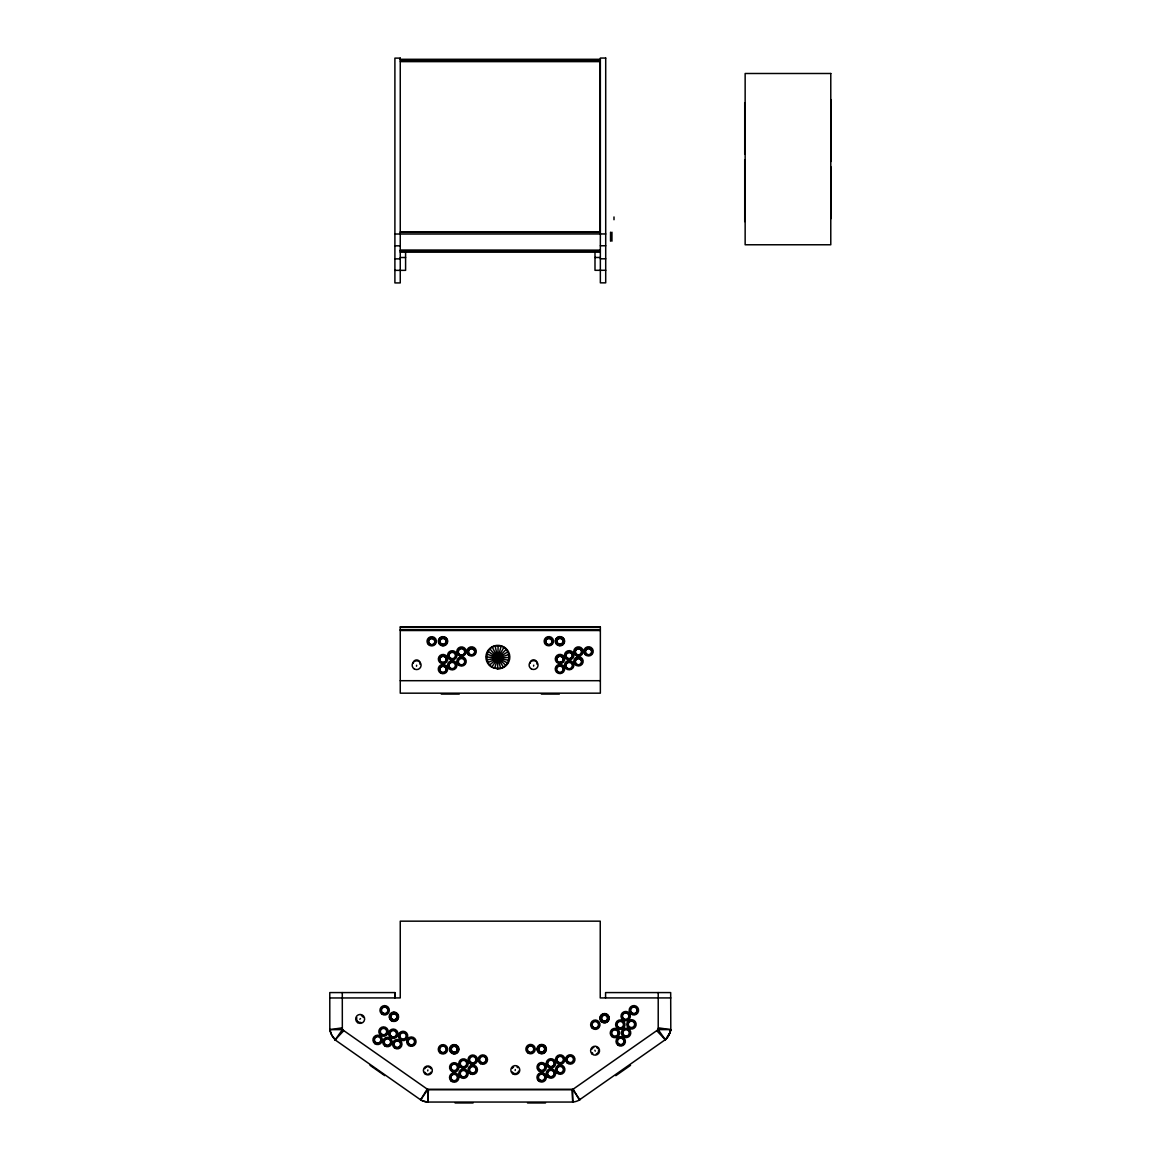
<?xml version="1.0" encoding="UTF-8"?>
<svg xmlns="http://www.w3.org/2000/svg" width="1161" height="1161" viewBox="0 0 1161 1161"><rect width="100%" height="100%" fill="white"/><g stroke="black" fill="none" stroke-linecap="round" stroke-linejoin="round"><path stroke-width="1.5" d="M498.113 645.864L497.634 668.359C482.976 668.678 483.498 644.921 498.113 645.864C512.77 645.545 512.248 669.316 497.634 668.359M421.138 1098.988L420.645 1099.859A16.036 16.036 0 0 0 427.829 1102.065L428.438 1089.628A3.585 3.585 0 0 1 427.088 1089.221L420.645 1099.859L335.108 1039.879L343.54 1030.953A6.835 6.835 0 0 1 341.929 1027.891L329.782 1029.647L331.77 1035.191L335.311 1039.835A19.084 19.084 0 0 1 329.811 1029.705L329.782 992.582L394.9 992.582L394.9 997.923L394.871 992.582M427.829 1102.065L427.901 1101.063M670.507 1030.576L670.695 1029.618L658.577 1027.862A6.835 6.835 0 0 1 656.981 1030.924L665.384 1039.864L669.984 1032.448L670.797 1029.691L670.681 992.582L605.578 992.582L605.578 997.923M427.727 1070.921L427.858 1069.934M515.179 1070.529L515.31 1069.542M416.494 666.211L416.625 665.238M533.581 666.109L533.712 665.151M335.166 1039.922L342.335 1029.691L342.292 992.582M670.347 1029.589L658.214 1029.618L572.736 1089.468L427.858 1089.468L420.688 1099.801A16.036 16.036 0 0 0 427.872 1101.92M578.773 1100.323L666.051 1039.153A19.084 19.084 0 0 0 670.71 1029.633M335.152 1039.864L334.571 1039.066M359.779 1019.242L360.549 1018.603M615.794 1075.667L630.525 1065.348M579.324 1100.018L573.229 1089.192A3.585 3.585 0 0 1 571.894 1089.628L572.736 1102.05L427.858 1102.05L427.858 1089.555L342.379 1029.618L329.782 1029.647L330.13 1030.62M594.896 1050.212L595.245 1051.155M530.562 1052.838L531.52 1052.708M472.745 1063.432L473.703 1063.302M482.816 1063.331L483.789 1063.2M472.759 1073.475L473.717 1073.359M560.197 1063.273L561.155 1063.142M570.269 1063.171L571.241 1063.041M463.457 1077.379L464.429 1077.263M550.909 1077.234L551.867 1077.103M452.253 658.984L453.211 658.853M443.009 662.742L443.981 662.612M461.527 665.093L462.484 664.977M559.965 662.641L560.923 662.525M578.468 665.006L579.441 664.876M400.385 59.342L600.164 59.342L600.164 231.852L400.385 231.852M400.385 59.704L600.164 59.704M400.342 59.835L600.164 59.835M400.342 61.62L600.164 61.62M400.255 232.331L600.353 232.331M605.708 233.956L394.9 234.029M394.9 245.827L400.255 245.827M600.353 245.755L605.708 245.755M400.255 250.196L600.353 250.297M400.255 250.587L600.353 250.587M400.255 251.023L600.353 251.023M400.255 252.184L600.353 252.184M400.255 257.51L405.595 257.51M594.998 257.481L600.353 257.481M394.9 258.874L400.255 258.874M600.353 258.801L605.708 258.801M394.9 270.353L405.595 270.353L405.595 250.718M605.708 270.281L594.998 270.324L594.998 250.703M400.255 626.984L600.353 626.984L600.353 693.175L400.255 693.175L400.255 626.984L600.353 627.027M400.255 629.581L600.353 629.596M400.255 630.525L600.353 630.525M400.255 680.694L600.353 680.694M441.282 694.075L459.263 694.075M541.36 694.075L559.341 694.075M329.782 997.967L400.255 997.923L400.255 921.166L600.237 921.166L600.237 997.923L670.797 997.923M427.858 1089.555L572.736 1089.555L579.905 1099.699A16.036 16.036 0 0 1 572.736 1102.05L572.634 1101.049M455.083 1102.95L473.078 1102.95M527.529 1102.95L545.51 1102.95M370.025 1065.334L384.755 1075.637M664.571 1039.124L665.268 1039.821A19.084 19.084 0 0 0 670.579 1030.649M665.384 1039.85L658.214 1029.618L658.214 992.582M579.354 1098.828L579.876 1099.699M831.218 99.643L831.218 161.437M831.218 167.111L831.218 218.529M744.723 102.705L744.723 154.108M744.723 159.797L744.723 221.591M613.995 216.947L613.995 219.734M611.949 232.185L611.949 241.183M610.541 232.185L610.541 241.183M572.736 1089.555L572.736 1102.05M430.891 1072.183A3.498 3.498 0 0 1 430.339 1072.909M429.614 1073.461A3.498 3.498 0 0 1 428.757 1073.809M426.958 1073.809A3.498 3.498 0 0 1 426.116 1073.461M425.39 1072.909A3.498 3.498 0 0 1 424.824 1072.183M424.824 1068.686A3.498 3.498 0 0 1 425.39 1067.96M426.116 1067.409A3.498 3.498 0 0 1 426.958 1067.061M428.757 1067.061A3.498 3.498 0 0 1 429.614 1067.409M430.339 1067.96A3.498 3.498 0 0 1 430.891 1068.686M598.249 1052.156A3.498 3.498 0 0 1 596.275 1053.97M592.821 1053.361A3.498 3.498 0 0 1 592.212 1052.679M591.907 1049.196A3.498 3.498 0 0 1 592.4 1048.427M593.068 1047.817A3.498 3.498 0 0 1 593.881 1047.396M596.551 1047.512A3.498 3.498 0 0 1 597.944 1048.673M598.554 1050.371A3.498 3.498 0 0 1 598.51 1051.285M518.691 1071.066A3.498 3.498 0 0 1 513.554 1073.199M512.828 1072.633A3.498 3.498 0 0 1 512.277 1071.922M512.277 1068.425A3.498 3.498 0 0 1 513.554 1067.133M517.051 1067.133A3.498 3.498 0 0 1 517.777 1067.699M360.766 1022.362A3.498 3.498 0 0 1 358.967 1022.202M358.154 1021.782A3.498 3.498 0 0 1 357.486 1021.172M356.993 1020.388A3.498 3.498 0 0 1 356.717 1019.518M356.674 1018.618A3.498 3.498 0 0 1 356.877 1017.718M361.361 1015.643A3.498 3.498 0 0 1 363.335 1017.442M501.059 646.314A18.242 0.885 -74 0 1 494.688 667.909M503.787 647.49A18.242 1.64 -59.2 0 1 491.959 666.733M506.123 649.333A18.242 2.278 -44.2 0 1 489.623 664.89M507.879 651.698A18.242 2.772 -29.1 0 1 487.867 662.525M508.968 654.441A18.242 3.062 -14 0 1 486.778 659.782M509.287 657.358A18.242 3.164 1.2 0 1 486.459 656.865M508.837 660.261A18.242 3.033 16.5 0 1 486.909 653.962M507.633 662.946A18.242 2.699 31.6 0 1 488.113 651.277M505.775 665.238A18.242 2.191 46.7 0 1 489.971 648.984M503.366 666.965A18.242 1.524 61.6 0 1 492.38 647.257M500.594 668.039A18.242 0.755 76.4 0 1 495.152 646.184M559.138 662.249A3.178 3.135 0 0 1 556.975 658.156A3.178 3.135 0 0 1 561.314 656.386A3.178 3.135 0 0 1 562.722 660.783M562.214 661.436A3.178 3.135 0 0 1 559.965 662.35M577.656 664.6A3.178 3.135 0 0 1 575.479 660.507A3.178 3.135 0 0 1 579.818 658.737A3.178 3.135 0 0 1 581.226 663.134M580.718 663.787A3.178 3.135 0 0 1 578.468 664.702M576.219 653.904A3.178 3.135 0 0 1 577.38 648.752A3.178 3.135 0 0 1 581.632 651.974A3.178 3.135 0 0 1 576.872 654.412M530.084 663.279A3.498 3.439 0 0 1 534.031 659.854A3.498 3.439 0 0 1 536.948 664.165M469.334 653.875A3.178 3.135 0 0 1 470.495 648.709A3.178 3.135 0 0 1 474.762 651.931A3.178 3.135 0 0 1 470.002 654.369M413.127 663.381A3.498 3.439 0 0 1 417.089 659.97A3.498 3.439 0 0 1 420.006 664.281M400.255 58.123L394.9 58.123L394.9 282.921L400.255 282.921L400.255 58.123M605.708 58.05L600.353 58.05L600.353 282.849L605.708 282.849L605.708 58.05M830.783 73.491L745.144 73.491L745.144 244.768L830.783 244.768L830.783 73.491M497.619 668.896L491.611 667.14L489.231 665.268A11.973 11.784 0 0 1 492.119 646.779A11.973 11.784 0 0 1 509.49 654.311A11.973 11.784 0 0 1 497.619 668.896M439.627 1052.621A4.688 4.688 0 0 0 447.478 1050.531A4.688 4.688 0 0 0 441.731 1044.784A4.688 4.688 0 0 0 439.627 1052.621M440.309 1051.939A3.73 3.73 0 0 0 446.535 1050.27A3.73 3.73 0 0 0 441.978 1045.713A3.73 3.73 0 0 0 440.309 1051.939M441.354 1052.069A3.178 3.178 0 0 0 446.129 1049.312A3.178 3.178 0 0 0 441.354 1046.554A3.178 3.178 0 0 0 441.354 1052.069M452.659 1052.026A3.178 3.178 0 0 0 457.434 1049.268A3.178 3.178 0 0 0 452.659 1046.511A3.178 3.178 0 0 0 452.659 1052.026M452.239 1052.751A4.02 4.02 0 0 0 458.276 1049.268A4.02 4.02 0 0 0 452.239 1045.785A4.02 4.02 0 0 0 452.239 1052.751M452.761 1051.837A2.961 2.961 0 0 0 457.216 1049.268A2.961 2.961 0 0 0 452.761 1046.7A2.961 2.961 0 0 0 452.761 1051.837M452.064 1053.056A4.368 4.368 0 0 0 458.624 1049.268A4.368 4.368 0 0 0 452.064 1045.48A4.368 4.368 0 0 0 452.064 1053.056M451.905 1053.332A4.688 4.688 0 0 0 458.943 1049.268A4.688 4.688 0 0 0 451.905 1045.205A4.688 4.688 0 0 0 451.905 1053.332M461.207 1075.913A3.178 3.178 0 0 0 466.533 1074.491A3.178 3.178 0 0 0 462.629 1070.587A3.178 3.178 0 0 0 461.207 1075.913M461.599 1076.886A3.73 3.73 0 0 0 467.186 1073.664A3.73 3.73 0 0 0 461.599 1070.442A3.73 3.73 0 0 0 461.599 1076.886M460.148 1076.973A4.688 4.688 0 0 0 467.999 1074.883A4.688 4.688 0 0 0 462.252 1069.136A4.688 4.688 0 0 0 460.148 1076.973M481.235 1062.359A3.178 3.178 0 0 0 486.009 1059.601A3.178 3.178 0 0 0 481.235 1056.844A3.178 3.178 0 0 0 481.235 1062.359M480.19 1062.228A3.73 3.73 0 0 0 486.415 1060.559A3.73 3.73 0 0 0 481.859 1056.002A3.73 3.73 0 0 0 480.19 1062.228M480.48 1063.665A4.688 4.688 0 0 0 487.518 1059.601A4.688 4.688 0 0 0 480.48 1055.538A4.688 4.688 0 0 0 480.48 1063.665M471.163 1072.517A3.178 3.178 0 0 0 475.937 1069.76A3.178 3.178 0 0 0 471.163 1067.003A3.178 3.178 0 0 0 471.163 1072.517M470.887 1072.982A3.73 3.73 0 0 0 476.474 1069.76A3.73 3.73 0 0 0 470.887 1066.524A3.73 3.73 0 0 0 470.887 1072.982M470.408 1073.823A4.688 4.688 0 0 0 477.447 1069.76A4.688 4.688 0 0 0 470.408 1065.696A4.688 4.688 0 0 0 470.408 1073.823M471.148 1062.46A3.178 3.178 0 0 0 475.923 1059.703A3.178 3.178 0 0 0 471.148 1056.945A3.178 3.178 0 0 0 471.148 1062.46M470.887 1062.939A3.73 3.73 0 0 0 476.474 1059.703A3.73 3.73 0 0 0 470.887 1056.481A3.73 3.73 0 0 0 470.887 1062.939M470.394 1063.766A4.688 4.688 0 0 0 477.432 1059.703A4.688 4.688 0 0 0 470.394 1055.639A4.688 4.688 0 0 0 470.394 1063.766M451.992 1069.615A3.178 3.178 0 0 0 457.318 1068.178A3.178 3.178 0 0 0 453.429 1064.289A3.178 3.178 0 0 0 451.992 1069.615M451.614 1069.992A3.73 3.73 0 0 0 457.84 1068.323A3.73 3.73 0 0 0 453.283 1063.766A3.73 3.73 0 0 0 451.614 1069.992M451.905 1071.429A4.688 4.688 0 0 0 458.943 1067.365A4.688 4.688 0 0 0 451.905 1063.302A4.688 4.688 0 0 0 451.905 1071.429M451.948 1079.774A3.178 3.178 0 0 0 457.274 1078.351A3.178 3.178 0 0 0 453.37 1074.447A3.178 3.178 0 0 0 451.948 1079.774M451.556 1080.151A3.73 3.73 0 0 0 457.797 1078.482A3.73 3.73 0 0 0 453.24 1073.925A3.73 3.73 0 0 0 451.556 1080.151M450.874 1080.847A4.688 4.688 0 0 0 458.726 1078.743A4.688 4.688 0 0 0 452.979 1072.996A4.688 4.688 0 0 0 450.874 1080.847M424.694 1073.606A4.484 4.484 0 0 0 432.197 1071.588A4.484 4.484 0 0 0 426.697 1066.103A4.484 4.484 0 0 0 424.694 1073.606M461.222 1065.798A3.178 3.178 0 0 0 466.548 1064.361A3.178 3.178 0 0 0 462.659 1060.472A3.178 3.178 0 0 0 461.222 1065.798M460.844 1066.175A3.73 3.73 0 0 0 467.07 1064.506A3.73 3.73 0 0 0 462.513 1059.949A3.73 3.73 0 0 0 460.844 1066.175M460.162 1066.857A4.688 4.688 0 0 0 468.014 1064.753A4.688 4.688 0 0 0 462.267 1059.006A4.688 4.688 0 0 0 460.162 1066.857M592.923 1027.572A3.73 3.73 0 0 0 598.974 1025.366A3.73 3.73 0 0 0 594.04 1021.216A3.73 3.73 0 0 0 592.923 1027.572M592.299 1028.312A4.688 4.688 0 0 0 599.932 1025.54A4.688 4.688 0 0 0 593.706 1020.316A4.688 4.688 0 0 0 592.299 1028.312M593.271 1027.166A3.178 3.178 0 0 0 598.452 1025.279A3.178 3.178 0 0 0 594.229 1021.738A3.178 3.178 0 0 0 593.271 1027.166M624.038 1035.336A3.178 3.178 0 0 0 629.218 1033.45A3.178 3.178 0 0 0 624.995 1029.909A3.178 3.178 0 0 0 624.038 1035.336M623.689 1035.757A3.73 3.73 0 0 0 629.755 1033.551A3.73 3.73 0 0 0 624.807 1029.401A3.73 3.73 0 0 0 623.689 1035.757M623.065 1036.497A4.688 4.688 0 0 0 630.713 1033.711A4.688 4.688 0 0 0 624.487 1028.486A4.688 4.688 0 0 0 623.065 1036.497M592.197 1054.115A4.484 4.484 0 0 0 599.482 1051.46A4.484 4.484 0 0 0 593.532 1046.467A4.484 4.484 0 0 0 592.197 1054.115M623.646 1018.589A3.178 3.178 0 0 0 628.827 1016.702A3.178 3.178 0 0 0 624.603 1013.161A3.178 3.178 0 0 0 623.646 1018.589M623.297 1018.995A3.73 3.73 0 0 0 629.349 1016.789A3.73 3.73 0 0 0 624.415 1012.639A3.73 3.73 0 0 0 623.297 1018.995M622.673 1019.735A4.688 4.688 0 0 0 630.307 1016.963A4.688 4.688 0 0 0 624.081 1011.739A4.688 4.688 0 0 0 622.673 1019.735M612.877 1035.467A3.178 3.178 0 0 0 618.058 1033.58A3.178 3.178 0 0 0 613.835 1030.039A3.178 3.178 0 0 0 612.877 1035.467M612.529 1035.873A3.73 3.73 0 0 0 618.595 1033.667A3.73 3.73 0 0 0 613.647 1029.517A3.73 3.73 0 0 0 612.529 1035.873M611.905 1036.613A4.688 4.688 0 0 0 619.539 1033.841A4.688 4.688 0 0 0 613.313 1028.617A4.688 4.688 0 0 0 611.905 1036.613M602.501 1020.635A3.178 3.178 0 0 0 607.682 1018.763A3.178 3.178 0 0 0 603.459 1015.207A3.178 3.178 0 0 0 602.501 1020.635M601.964 1021.288A4.02 4.02 0 0 0 608.509 1018.908A4.02 4.02 0 0 0 603.169 1014.424A4.02 4.02 0 0 0 601.964 1021.288M602.646 1020.475A2.961 2.961 0 0 0 607.464 1018.719A2.961 2.961 0 0 0 603.531 1015.411A2.961 2.961 0 0 0 602.646 1020.475M601.732 1021.549A4.368 4.368 0 0 0 608.857 1018.966A4.368 4.368 0 0 0 603.052 1014.09A4.368 4.368 0 0 0 601.732 1021.549M601.529 1021.796A4.688 4.688 0 0 0 609.162 1019.024A4.688 4.688 0 0 0 602.936 1013.8A4.688 4.688 0 0 0 601.529 1021.796M631.831 1012.711A3.178 3.178 0 0 0 637.012 1010.825A3.178 3.178 0 0 0 632.789 1007.284A3.178 3.178 0 0 0 631.831 1012.711M631.482 1013.132A3.73 3.73 0 0 0 637.549 1010.926A3.73 3.73 0 0 0 632.6 1006.776A3.73 3.73 0 0 0 631.482 1013.132M630.858 1013.872A4.688 4.688 0 0 0 638.506 1011.086A4.688 4.688 0 0 0 632.281 1005.861A4.688 4.688 0 0 0 630.858 1013.872M618.247 1027.035A3.178 3.178 0 0 0 623.428 1025.148A3.178 3.178 0 0 0 619.205 1021.607A3.178 3.178 0 0 0 618.247 1027.035M617.899 1027.456A3.73 3.73 0 0 0 623.965 1025.25A3.73 3.73 0 0 0 619.031 1021.1A3.73 3.73 0 0 0 617.899 1027.456M617.275 1028.196A4.688 4.688 0 0 0 624.923 1025.41A4.688 4.688 0 0 0 618.697 1020.2A4.688 4.688 0 0 0 617.275 1028.196M618.668 1043.812A3.178 3.178 0 0 0 623.849 1041.925A3.178 3.178 0 0 0 619.626 1038.384A3.178 3.178 0 0 0 618.668 1043.812M618.32 1044.232A3.73 3.73 0 0 0 624.386 1042.027A3.73 3.73 0 0 0 619.437 1037.876A3.73 3.73 0 0 0 618.32 1044.232M617.696 1044.973A4.688 4.688 0 0 0 625.329 1042.186A4.688 4.688 0 0 0 619.103 1036.962A4.688 4.688 0 0 0 617.696 1044.973M629.407 1026.803A3.178 3.178 0 0 0 634.588 1024.916A3.178 3.178 0 0 0 630.365 1021.375A3.178 3.178 0 0 0 629.407 1026.803M629.059 1027.224A3.73 3.73 0 0 0 635.125 1025.018A3.73 3.73 0 0 0 630.191 1020.867A3.73 3.73 0 0 0 629.059 1027.224M628.449 1027.964A4.688 4.688 0 0 0 636.083 1025.192A4.688 4.688 0 0 0 629.857 1019.968A4.688 4.688 0 0 0 628.449 1027.964M528.966 1051.866A3.178 3.178 0 0 0 533.741 1049.109A3.178 3.178 0 0 0 528.966 1046.351A3.178 3.178 0 0 0 528.966 1051.866M528.211 1053.172A4.688 4.688 0 0 0 535.25 1049.109A4.688 4.688 0 0 0 528.211 1045.045A4.688 4.688 0 0 0 528.211 1053.172M527.936 1051.75A3.73 3.73 0 0 0 534.162 1050.081A3.73 3.73 0 0 0 529.605 1045.51A3.73 3.73 0 0 0 527.936 1051.75M540.097 1069.963A3.178 3.178 0 0 0 544.872 1067.206A3.178 3.178 0 0 0 540.097 1064.448A3.178 3.178 0 0 0 540.097 1069.963M539.067 1069.832A3.73 3.73 0 0 0 545.293 1068.164A3.73 3.73 0 0 0 540.736 1063.607A3.73 3.73 0 0 0 539.067 1069.832M539.343 1071.269A4.688 4.688 0 0 0 546.381 1067.206A4.688 4.688 0 0 0 539.343 1063.142A4.688 4.688 0 0 0 539.343 1071.269M548.66 1075.754A3.178 3.178 0 0 0 553.986 1074.331A3.178 3.178 0 0 0 550.082 1070.427A3.178 3.178 0 0 0 548.66 1075.754M548.282 1076.145A3.73 3.73 0 0 0 554.508 1074.476A3.73 3.73 0 0 0 549.951 1069.905A3.73 3.73 0 0 0 548.282 1076.145M547.586 1076.827A4.688 4.688 0 0 0 555.437 1074.723A4.688 4.688 0 0 0 549.69 1068.976A4.688 4.688 0 0 0 547.586 1076.827M568.687 1062.199A3.178 3.178 0 0 0 573.447 1059.442A3.178 3.178 0 0 0 568.687 1056.684A3.178 3.178 0 0 0 568.687 1062.199M567.642 1062.083A3.73 3.73 0 0 0 573.868 1060.414A3.73 3.73 0 0 0 569.311 1055.842A3.73 3.73 0 0 0 567.642 1062.083M566.96 1062.765A4.688 4.688 0 0 0 574.797 1060.661A4.688 4.688 0 0 0 569.05 1054.914A4.688 4.688 0 0 0 566.96 1062.765M558.615 1072.358A3.178 3.178 0 0 0 563.39 1069.6A3.178 3.178 0 0 0 558.615 1066.843A3.178 3.178 0 0 0 558.615 1072.358M558.339 1072.822A3.73 3.73 0 0 0 563.927 1069.6A3.73 3.73 0 0 0 558.339 1066.378A3.73 3.73 0 0 0 558.339 1072.822M556.888 1072.924A4.688 4.688 0 0 0 564.739 1070.819A4.688 4.688 0 0 0 558.992 1065.072A4.688 4.688 0 0 0 556.888 1072.924M558.601 1062.3A3.178 3.178 0 0 0 563.375 1059.558A3.178 3.178 0 0 0 558.601 1056.8A3.178 3.178 0 0 0 558.601 1062.3M557.556 1062.184A3.73 3.73 0 0 0 563.796 1060.515A3.73 3.73 0 0 0 559.225 1055.959A3.73 3.73 0 0 0 557.556 1062.184M557.846 1063.621A4.688 4.688 0 0 0 564.885 1059.558A4.688 4.688 0 0 0 557.846 1055.494A4.688 4.688 0 0 0 557.846 1063.621M513.06 1073.954A4.484 4.484 0 0 0 519.794 1070.065A4.484 4.484 0 0 0 513.06 1066.19A4.484 4.484 0 0 0 513.06 1073.954M540.054 1080.122A3.178 3.178 0 0 0 544.828 1077.364A3.178 3.178 0 0 0 540.054 1074.607A3.178 3.178 0 0 0 540.054 1080.122M539.009 1080.006A3.73 3.73 0 0 0 545.249 1078.337A3.73 3.73 0 0 0 540.678 1073.765A3.73 3.73 0 0 0 539.009 1080.006M538.327 1080.688A4.688 4.688 0 0 0 546.178 1078.584A4.688 4.688 0 0 0 540.431 1072.837A4.688 4.688 0 0 0 538.327 1080.688M549.342 1066.146A3.178 3.178 0 0 0 554.116 1063.389A3.178 3.178 0 0 0 549.342 1060.632A3.178 3.178 0 0 0 549.342 1066.146M548.297 1066.016A3.73 3.73 0 0 0 554.523 1064.347A3.73 3.73 0 0 0 549.966 1059.79A3.73 3.73 0 0 0 548.297 1066.016M548.587 1067.452A4.688 4.688 0 0 0 555.626 1063.389A4.688 4.688 0 0 0 548.587 1059.325A4.688 4.688 0 0 0 548.587 1067.452M540.097 1051.866A3.178 3.178 0 0 0 544.872 1049.109A3.178 3.178 0 0 0 540.097 1046.351A3.178 3.178 0 0 0 540.097 1051.866M539.676 1052.592A4.02 4.02 0 0 0 545.714 1049.109A4.02 4.02 0 0 0 539.676 1045.626A4.02 4.02 0 0 0 539.676 1052.592M540.213 1051.677A2.961 2.961 0 0 0 544.654 1049.109A2.961 2.961 0 0 0 540.213 1046.54A2.961 2.961 0 0 0 540.213 1051.677M538.602 1052.2A4.368 4.368 0 0 0 545.917 1050.241A4.368 4.368 0 0 0 540.562 1044.885A4.368 4.368 0 0 0 538.602 1052.2M539.343 1053.172A4.688 4.688 0 0 0 546.381 1049.109A4.688 4.688 0 0 0 539.343 1045.045A4.688 4.688 0 0 0 539.343 1053.172M357.588 1022.594A4.484 4.484 0 0 0 364.627 1019.314A4.484 4.484 0 0 0 358.27 1014.859A4.484 4.484 0 0 0 357.588 1022.594M382.825 1012.914A3.178 3.178 0 0 0 387.818 1010.592A3.178 3.178 0 0 0 383.304 1007.429A3.178 3.178 0 0 0 382.825 1012.914M382.506 1013.364A3.73 3.73 0 0 0 388.355 1010.636A3.73 3.73 0 0 0 383.086 1006.935A3.73 3.73 0 0 0 382.506 1013.364M381.954 1014.148A4.688 4.688 0 0 0 389.327 1010.723A4.688 4.688 0 0 0 382.68 1006.05A4.688 4.688 0 0 0 381.954 1014.148M381.693 1034.175A3.178 3.178 0 0 0 386.686 1031.868A3.178 3.178 0 0 0 382.187 1028.69A3.178 3.178 0 0 0 381.693 1034.175M381.374 1034.625A3.73 3.73 0 0 0 387.223 1031.911A3.73 3.73 0 0 0 381.954 1028.196A3.73 3.73 0 0 0 381.374 1034.625M380.823 1035.423A4.688 4.688 0 0 0 388.195 1031.998A4.688 4.688 0 0 0 381.548 1027.325A4.688 4.688 0 0 0 380.823 1035.423M409.528 1044.261A3.178 3.178 0 0 0 414.535 1041.939A3.178 3.178 0 0 0 410.022 1038.776A3.178 3.178 0 0 0 409.528 1044.261M409.223 1044.711A3.73 3.73 0 0 0 415.072 1041.997A3.73 3.73 0 0 0 409.789 1038.282A3.73 3.73 0 0 0 409.223 1044.711M408.657 1045.495A4.688 4.688 0 0 0 416.03 1042.085A4.688 4.688 0 0 0 409.383 1037.412A4.688 4.688 0 0 0 408.657 1045.495M375.801 1042.462A3.178 3.178 0 0 0 380.808 1040.154A3.178 3.178 0 0 0 376.295 1036.976A3.178 3.178 0 0 0 375.801 1042.462M375.496 1042.912A3.73 3.73 0 0 0 381.345 1040.198A3.73 3.73 0 0 0 376.062 1036.483A3.73 3.73 0 0 0 375.496 1042.912M374.93 1043.71A4.688 4.688 0 0 0 382.303 1040.285A4.688 4.688 0 0 0 375.656 1035.612A4.688 4.688 0 0 0 374.93 1043.71M392.099 1019.387A3.178 3.178 0 0 0 397.091 1017.065A3.178 3.178 0 0 0 392.578 1013.887A3.178 3.178 0 0 0 392.099 1019.387M391.605 1020.069A4.02 4.02 0 0 0 397.933 1017.138A4.02 4.02 0 0 0 392.229 1013.132A4.02 4.02 0 0 0 391.605 1020.069M392.215 1019.198A2.961 2.961 0 0 0 396.873 1017.036A2.961 2.961 0 0 0 392.679 1014.09A2.961 2.961 0 0 0 392.215 1019.198M391.402 1020.359A4.368 4.368 0 0 0 398.281 1017.167A4.368 4.368 0 0 0 392.084 1012.813A4.368 4.368 0 0 0 391.402 1020.359M391.228 1020.621A4.688 4.688 0 0 0 398.6 1017.196A4.688 4.688 0 0 0 391.939 1012.523A4.688 4.688 0 0 0 391.228 1020.621M401.227 1038.558A3.178 3.178 0 0 0 406.219 1036.236A3.178 3.178 0 0 0 401.721 1033.072A3.178 3.178 0 0 0 401.227 1038.558M400.908 1039.008A3.73 3.73 0 0 0 406.771 1036.28A3.73 3.73 0 0 0 401.488 1032.579A3.73 3.73 0 0 0 400.908 1039.008M400.356 1039.792A4.688 4.688 0 0 0 407.729 1036.367A4.688 4.688 0 0 0 401.082 1031.694A4.688 4.688 0 0 0 400.356 1039.792M385.612 1044.639A3.178 3.178 0 0 0 390.604 1042.317A3.178 3.178 0 0 0 386.091 1039.153A3.178 3.178 0 0 0 385.612 1044.639M385.292 1045.074A3.73 3.73 0 0 0 391.141 1042.36A3.73 3.73 0 0 0 385.873 1038.66A3.73 3.73 0 0 0 385.292 1045.074M384.741 1045.872A4.688 4.688 0 0 0 392.113 1042.447A4.688 4.688 0 0 0 385.452 1037.774A4.688 4.688 0 0 0 384.741 1045.872M391.431 1036.367A3.178 3.178 0 0 0 396.438 1034.045A3.178 3.178 0 0 0 391.925 1030.881A3.178 3.178 0 0 0 391.431 1036.367M391.126 1036.817A3.73 3.73 0 0 0 396.975 1034.103A3.73 3.73 0 0 0 391.692 1030.388A3.73 3.73 0 0 0 391.126 1036.817M390.575 1037.6A4.688 4.688 0 0 0 397.947 1034.175A4.688 4.688 0 0 0 391.286 1029.502A4.688 4.688 0 0 0 390.575 1037.6M395.451 1046.787A3.178 3.178 0 0 0 400.458 1044.465A3.178 3.178 0 0 0 395.945 1041.301A3.178 3.178 0 0 0 395.451 1046.787M395.146 1047.222A3.73 3.73 0 0 0 400.995 1044.508A3.73 3.73 0 0 0 395.712 1040.807A3.73 3.73 0 0 0 395.146 1047.222M394.58 1048.02A4.688 4.688 0 0 0 401.953 1044.595A4.688 4.688 0 0 0 395.306 1039.922A4.688 4.688 0 0 0 394.58 1048.02M546.584 643.847A3.178 3.135 0 0 0 551.91 642.439A3.178 3.135 0 0 0 548.007 638.608A3.178 3.135 0 0 0 546.584 643.847M546.584 643.644A3.178 3.135 0 0 0 551.91 642.251A3.178 3.135 0 0 0 548.007 638.419A3.178 3.135 0 0 0 546.584 643.644M545.51 644.457A4.688 4.615 0 0 0 553.362 642.396A4.688 4.615 0 0 0 547.615 636.75A4.688 4.615 0 0 0 545.51 644.457M546.192 644.021A3.73 3.657 0 0 0 552.433 642.381A3.73 3.657 0 0 0 547.861 637.897A3.73 3.657 0 0 0 546.192 644.021M557.715 661.625A3.178 3.135 0 0 0 563.041 660.232A3.178 3.135 0 0 0 559.138 656.4A3.178 3.135 0 0 0 557.715 661.625M557.324 661.814A3.73 3.657 0 0 0 563.564 660.174A3.73 3.657 0 0 0 558.992 655.689A3.73 3.657 0 0 0 557.324 661.814M556.641 662.249A4.688 4.615 0 0 0 564.493 660.174A4.688 4.615 0 0 0 558.746 654.528A4.688 4.615 0 0 0 556.641 662.249M567.584 668.33A3.178 3.135 0 0 0 572.358 665.616A3.178 3.135 0 0 0 567.584 662.902A3.178 3.135 0 0 0 567.584 668.33M566.539 668.01A3.73 3.657 0 0 0 572.779 666.37A3.73 3.657 0 0 0 568.208 661.886A3.73 3.657 0 0 0 566.539 668.01M565.857 668.446A4.688 4.615 0 0 0 573.708 666.37A4.688 4.615 0 0 0 567.961 660.725A4.688 4.615 0 0 0 565.857 668.446M586.29 653.803A3.178 3.135 0 0 0 591.617 652.395A3.178 3.135 0 0 0 587.713 648.564A3.178 3.135 0 0 0 586.29 653.803M586.944 654.499A3.178 3.135 0 0 0 591.718 651.785A3.178 3.135 0 0 0 586.944 649.072A3.178 3.135 0 0 0 586.944 654.499M585.899 654.18A3.73 3.657 0 0 0 592.139 652.54A3.73 3.657 0 0 0 587.582 648.056A3.73 3.657 0 0 0 585.899 654.18M585.217 654.615A4.688 4.615 0 0 0 593.068 652.555A4.688 4.615 0 0 0 587.321 646.895A4.688 4.615 0 0 0 585.217 654.615M576.219 663.99A3.178 3.135 0 0 0 581.545 662.583A3.178 3.135 0 0 0 577.656 658.751A3.178 3.135 0 0 0 576.219 663.99M575.841 664.165A3.73 3.657 0 0 0 582.067 662.525A3.73 3.657 0 0 0 577.51 658.04A3.73 3.657 0 0 0 575.841 664.165M575.159 664.6A4.688 4.615 0 0 0 583.011 662.539A4.688 4.615 0 0 0 577.264 656.879A4.688 4.615 0 0 0 575.159 664.6M576.219 654.107A3.178 3.135 0 0 0 581.53 652.7A3.178 3.135 0 0 0 577.641 648.868A3.178 3.135 0 0 0 576.219 654.107M575.827 654.282A3.73 3.657 0 0 0 582.053 652.642A3.73 3.657 0 0 0 577.496 648.157A3.73 3.657 0 0 0 575.827 654.282M575.145 654.717A4.688 4.615 0 0 0 582.996 652.656A4.688 4.615 0 0 0 577.249 647.011A4.688 4.615 0 0 0 575.145 654.717M531.332 668.896A4.484 4.412 0 0 0 538.065 665.079A4.484 4.412 0 0 0 531.332 661.248A4.484 4.412 0 0 0 531.332 668.896M557.672 671.421A3.178 3.135 0 0 0 562.983 670.028A3.178 3.135 0 0 0 559.094 666.196A3.178 3.135 0 0 0 557.672 671.421M557.28 671.798A3.73 3.657 0 0 0 563.506 670.158A3.73 3.657 0 0 0 558.949 665.674A3.73 3.657 0 0 0 557.28 671.798M556.598 672.248A4.688 4.615 0 0 0 564.449 670.173A4.688 4.615 0 0 0 558.702 664.527A4.688 4.615 0 0 0 556.598 672.248M566.945 657.677A3.178 3.135 0 0 0 572.271 656.284A3.178 3.135 0 0 0 568.368 652.453A3.178 3.135 0 0 0 566.945 657.677M566.945 657.881A3.178 3.135 0 0 0 572.271 656.473A3.178 3.135 0 0 0 568.368 652.642A3.178 3.135 0 0 0 566.945 657.881M566.568 658.055A3.73 3.657 0 0 0 572.794 656.415A3.73 3.657 0 0 0 568.237 651.931A3.73 3.657 0 0 0 566.568 658.055M565.871 658.49A4.688 4.615 0 0 0 573.723 656.429A4.688 4.615 0 0 0 567.976 650.77A4.688 4.615 0 0 0 565.871 658.49M558.368 644.065A3.178 3.135 0 0 0 563.143 641.351A3.178 3.135 0 0 0 558.368 638.652A3.178 3.135 0 0 0 558.368 644.065M557.948 644.616A4.02 3.962 0 0 0 563.985 641.191A4.02 3.962 0 0 0 557.948 637.766A4.02 3.962 0 0 0 557.948 644.616M557.86 643.383A2.961 2.917 0 0 0 562.824 642.062A2.961 2.917 0 0 0 559.196 638.492A2.961 2.917 0 0 0 557.86 643.383M557.773 644.921A4.368 4.296 0 0 0 564.333 641.191A4.368 4.296 0 0 0 557.773 637.476A4.368 4.296 0 0 0 557.773 644.921M557.614 645.197A4.688 4.615 0 0 0 564.652 641.191A4.688 4.615 0 0 0 557.614 637.2A4.688 4.615 0 0 0 557.614 645.197M428.394 644.558A4.688 4.615 0 0 0 436.246 642.497A4.688 4.615 0 0 0 430.499 636.838A4.688 4.615 0 0 0 428.394 644.558M429.077 644.108A3.73 3.672 0 0 0 435.302 642.468A3.73 3.672 0 0 0 430.746 637.97A3.73 3.672 0 0 0 429.077 644.108M429.454 643.731A3.178 3.135 0 0 0 434.78 642.323A3.178 3.135 0 0 0 430.891 638.492A3.178 3.135 0 0 0 429.454 643.731M429.454 643.92A3.178 3.135 0 0 0 434.78 642.512A3.178 3.135 0 0 0 430.891 638.681A3.178 3.135 0 0 0 429.454 643.92M441.427 644.123A3.178 3.135 0 0 0 446.201 641.409A3.178 3.135 0 0 0 441.427 638.695A3.178 3.135 0 0 0 441.427 644.123M441.006 644.689A4.02 3.962 0 0 0 447.043 641.249A4.02 3.962 0 0 0 441.006 637.824A4.02 3.962 0 0 0 441.006 644.689M441.528 643.891A2.961 2.917 0 0 0 445.984 641.365A2.961 2.917 0 0 0 441.528 638.84A2.961 2.917 0 0 0 441.528 643.891M439.917 644.297A4.368 4.31 0 0 0 447.232 642.367A4.368 4.31 0 0 0 441.877 637.099A4.368 4.31 0 0 0 439.917 644.297M440.672 645.255A4.688 4.615 0 0 0 447.711 641.249A4.688 4.615 0 0 0 440.672 637.258A4.688 4.615 0 0 0 440.672 645.255M449.975 667.72A3.178 3.135 0 0 0 455.301 666.312A3.178 3.135 0 0 0 451.411 662.481A3.178 3.135 0 0 0 449.975 667.72M449.597 668.097A3.73 3.672 0 0 0 455.823 666.458A3.73 3.672 0 0 0 451.266 661.959A3.73 3.672 0 0 0 449.597 668.097M448.915 668.547A4.688 4.615 0 0 0 456.766 666.472A4.688 4.615 0 0 0 451.019 660.812A4.688 4.615 0 0 0 448.915 668.547M469.334 654.049A3.178 3.135 0 0 0 474.66 652.656A3.178 3.135 0 0 0 470.771 648.81A3.178 3.135 0 0 0 469.334 654.049M468.957 654.253A3.73 3.672 0 0 0 475.183 652.598A3.73 3.672 0 0 0 470.626 648.114A3.73 3.672 0 0 0 468.957 654.253M468.275 654.702A4.688 4.615 0 0 0 476.126 652.627A4.688 4.615 0 0 0 470.379 646.967A4.688 4.615 0 0 0 468.275 654.702M459.277 663.874A3.178 3.135 0 0 0 464.603 662.467A3.178 3.135 0 0 0 460.699 658.635A3.178 3.135 0 0 0 459.277 663.874M458.885 664.252A3.73 3.672 0 0 0 465.126 662.612A3.73 3.672 0 0 0 460.554 658.113A3.73 3.672 0 0 0 458.885 664.252M458.203 664.702A4.688 4.615 0 0 0 466.054 662.626A4.688 4.615 0 0 0 460.307 656.966A4.688 4.615 0 0 0 458.203 664.702M459.916 654.659A3.178 3.135 0 0 0 464.69 651.945A3.178 3.135 0 0 0 459.916 649.231A3.178 3.135 0 0 0 459.916 654.659M458.885 654.354A3.73 3.672 0 0 0 465.111 652.714A3.73 3.672 0 0 0 460.554 648.215A3.73 3.672 0 0 0 458.885 654.354M458.189 654.804A4.688 4.615 0 0 0 466.04 652.729A4.688 4.615 0 0 0 460.293 647.069A4.688 4.615 0 0 0 458.189 654.804M441.427 662.017A3.178 3.135 0 0 0 446.201 659.303A3.178 3.135 0 0 0 441.427 656.589A3.178 3.135 0 0 0 441.427 662.017M441.427 662.191A3.178 3.135 0 0 0 446.201 659.477A3.178 3.135 0 0 0 441.427 656.763A3.178 3.135 0 0 0 441.427 662.191M440.382 661.886A3.73 3.672 0 0 0 446.608 660.246A3.73 3.672 0 0 0 442.051 655.747A3.73 3.672 0 0 0 440.382 661.886M439.7 662.336A4.688 4.615 0 0 0 447.551 660.275A4.688 4.615 0 0 0 441.804 654.615A4.688 4.615 0 0 0 439.7 662.336M440.716 671.522A3.178 3.135 0 0 0 446.042 670.115A3.178 3.135 0 0 0 442.138 666.283A3.178 3.135 0 0 0 440.716 671.522M440.716 671.711A3.178 3.135 0 0 0 446.042 670.303A3.178 3.135 0 0 0 442.138 666.458A3.178 3.135 0 0 0 440.716 671.711M440.338 671.9A3.73 3.672 0 0 0 446.564 670.26A3.73 3.672 0 0 0 442.007 665.761A3.73 3.672 0 0 0 440.338 671.9M440.614 673.09A4.688 4.615 0 0 0 447.653 669.084A4.688 4.615 0 0 0 440.614 665.079A4.688 4.615 0 0 0 440.614 673.09M414.39 669.012A4.484 4.412 0 0 0 421.109 665.18A4.484 4.412 0 0 0 414.39 661.364A4.484 4.412 0 0 0 414.39 669.012M450.657 658.243A3.178 3.135 0 0 0 455.431 655.53A3.178 3.135 0 0 0 450.657 652.816A3.178 3.135 0 0 0 450.657 658.243M449.612 658.127A3.73 3.672 0 0 0 455.838 656.487A3.73 3.672 0 0 0 451.281 651.989A3.73 3.672 0 0 0 449.612 658.127M448.93 658.577A4.688 4.615 0 0 0 456.781 656.502A4.688 4.615 0 0 0 451.034 650.857A4.688 4.615 0 0 0 448.93 658.577"/></g></svg>
